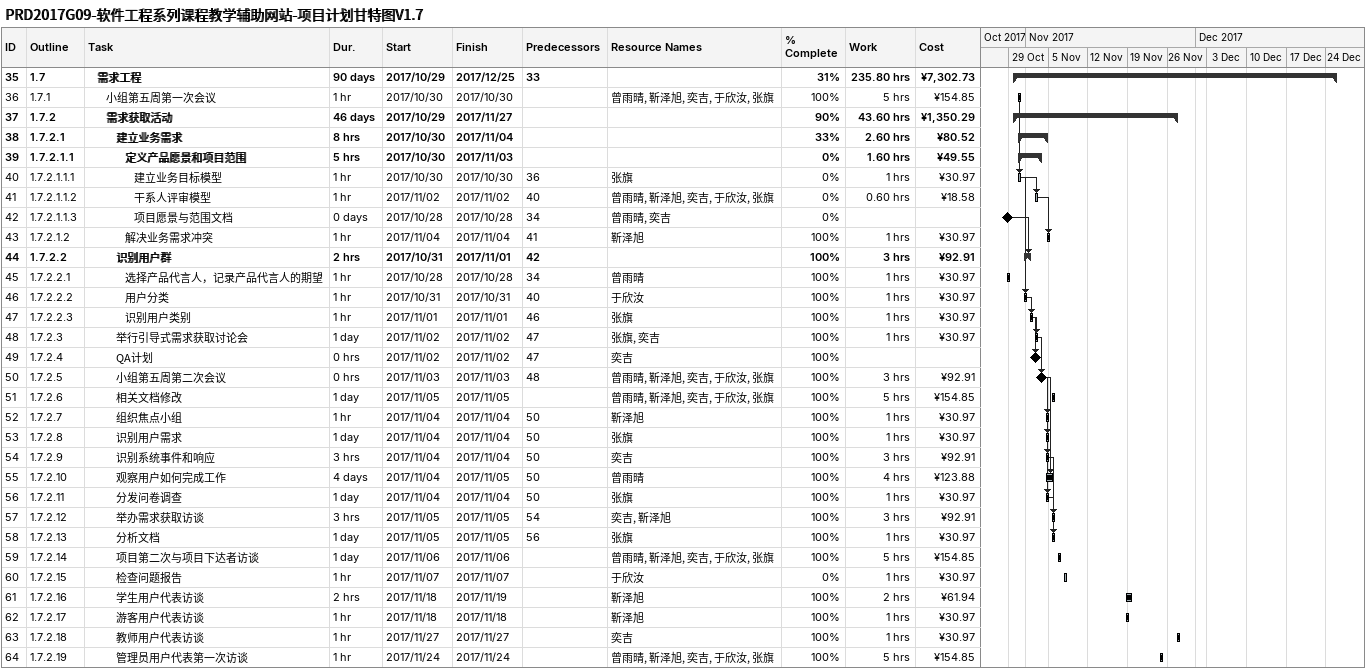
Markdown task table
PRD2017G09-软件工程系列课程教学辅助网站-项目计划甘特图V1.7

| ID | WBS | Task | Duration | Start | Finish | Predecessors | Resources | % complete | Work (h) | Cost (¥) |
|---|---|---|---|---|---|---|---|---|---|---|
| 35 | 1.7 | **需求工程** | 90d | 2017-10-29 | 2017-12-25 | 33 |  | 31 | 235.80 | 7302.73 |
| 36 | 1.7.1 | 小组第五周第一次会议 | 1h | 2017-10-30 | 2017-10-30 |  | 曾雨晴, 靳泽旭, 奕吉, 于欣汝, 张旗 | 100 | 5 | 154.85 |
| 37 | 1.7.2 | **需求获取活动** | 46d | 2017-10-29 | 2017-11-27 |  |  | 90 | 43.60 | 1350.29 |
| 38 | 1.7.2.1 | **建立业务需求** | 8h | 2017-10-30 | 2017-11-04 |  |  | 33 | 2.60 | 80.52 |
| 39 | 1.7.2.1.1 | **定义产品愿景和项目范围** | 5h | 2017-10-30 | 2017-11-03 |  |  | 0 | 1.60 | 49.55 |
| 40 | 1.7.2.1.1.1 | 建立业务目标模型 | 1h | 2017-10-30 | 2017-10-30 | 36 | 张旗 | 0 | 1 | 30.97 |
| 41 | 1.7.2.1.1.2 | 干系人评审模型 | 1h | 2017-11-02 | 2017-11-02 | 40 | 曾雨晴, 靳泽旭, 奕吉, 于欣汝, 张旗 | 0 | 0.60 | 18.58 |
| 42 | 1.7.2.1.1.3 | 项目愿景与范围文档 | 0d | 2017-10-28 | 2017-10-28 | 34 | 曾雨晴, 奕吉 | 0 |  |  |
| 43 | 1.7.2.1.2 | 解决业务需求冲突 | 1h | 2017-11-04 | 2017-11-04 | 41 | 靳泽旭 | 100 | 1 | 30.97 |
| 44 | 1.7.2.2 | **识别用户群** | 2h | 2017-10-31 | 2017-11-01 | 42 |  | 100 | 3 | 92.91 |
| 45 | 1.7.2.2.1 | 选择产品代言人，记录产品代言人的期望 | 1h | 2017-10-28 | 2017-10-28 | 34 | 曾雨晴 | 100 | 1 | 30.97 |
| 46 | 1.7.2.2.2 | 用户分类 | 1h | 2017-10-31 | 2017-10-31 | 40 | 于欣汝 | 100 | 1 | 30.97 |
| 47 | 1.7.2.2.3 | 识别用户类别 | 1h | 2017-11-01 | 2017-11-01 | 46 | 张旗 | 100 | 1 | 30.97 |
| 48 | 1.7.2.3 | 举行引导式需求获取讨论会 | 1d | 2017-11-02 | 2017-11-02 | 47 | 张旗, 奕吉 | 100 | 1 | 30.97 |
| 49 | 1.7.2.4 | QA计划 | 0h | 2017-11-02 | 2017-11-02 | 47 | 奕吉 | 100 |  |  |
| 50 | 1.7.2.5 | 小组第五周第二次会议 | 0h | 2017-11-03 | 2017-11-03 | 48 | 曾雨晴, 靳泽旭, 奕吉, 于欣汝, 张旗 | 100 | 3 | 92.91 |
| 51 | 1.7.2.6 | 相关文档修改 | 1d | 2017-11-05 | 2017-11-05 |  | 曾雨晴, 靳泽旭, 奕吉, 于欣汝, 张旗 | 100 | 5 | 154.85 |
| 52 | 1.7.2.7 | 组织焦点小组 | 1h | 2017-11-04 | 2017-11-04 | 50 | 靳泽旭 | 100 | 1 | 30.97 |
| 53 | 1.7.2.8 | 识别用户需求 | 1d | 2017-11-04 | 2017-11-04 | 50 | 张旗 | 100 | 1 | 30.97 |
| 54 | 1.7.2.9 | 识别系统事件和响应 | 3h | 2017-11-04 | 2017-11-04 | 50 | 奕吉 | 100 | 3 | 92.91 |
| 55 | 1.7.2.10 | 观察用户如何完成工作 | 4d | 2017-11-04 | 2017-11-05 | 50 | 曾雨晴 | 100 | 4 | 123.88 |
| 56 | 1.7.2.11 | 分发问卷调查 | 1d | 2017-11-04 | 2017-11-04 | 50 | 张旗 | 100 | 1 | 30.97 |
| 57 | 1.7.2.12 | 举办需求获取访谈 | 3h | 2017-11-05 | 2017-11-05 | 54 | 奕吉, 靳泽旭 | 100 | 3 | 92.91 |
| 58 | 1.7.2.13 | 分析文档 | 1d | 2017-11-05 | 2017-11-05 | 56 | 张旗 | 100 | 1 | 30.97 |
| 59 | 1.7.2.14 | 项目第二次与项目下达者访谈 | 1d | 2017-11-06 | 2017-11-06 |  | 曾雨晴, 靳泽旭, 奕吉, 于欣汝, 张旗 | 100 | 5 | 154.85 |
| 60 | 1.7.2.15 | 检查问题报告 | 1h | 2017-11-07 | 2017-11-07 |  | 于欣汝 | 0 | 1 | 30.97 |
| 61 | 1.7.2.16 | 学生用户代表访谈 | 2h | 2017-11-18 | 2017-11-19 |  | 靳泽旭 | 100 | 2 | 61.94 |
| 62 | 1.7.2.17 | 游客用户代表访谈 | 1h | 2017-11-18 | 2017-11-18 |  | 靳泽旭 | 100 | 1 | 30.97 |
| 63 | 1.7.2.18 | 教师用户代表访谈 | 1h | 2017-11-27 | 2017-11-27 |  | 奕吉 | 100 | 1 | 30.97 |
| 64 | 1.7.2.19 | 管理员用户代表第一次访谈 | 1h | 2017-11-24 | 2017-11-24 |  | 曾雨晴, 靳泽旭, 奕吉, 于欣汝, 张旗 | 100 | 5 | 154.85 |
